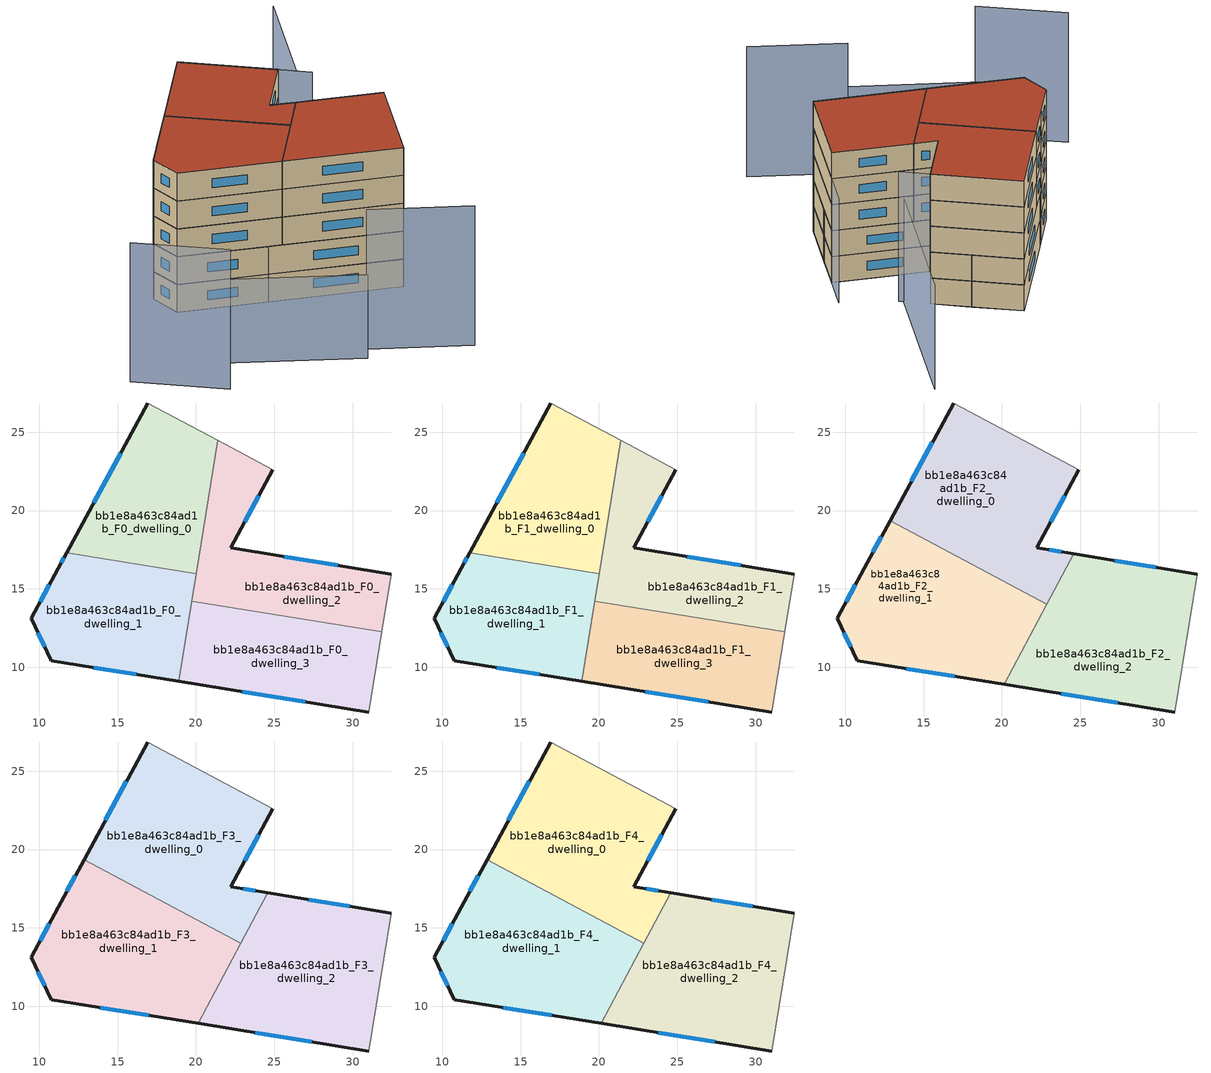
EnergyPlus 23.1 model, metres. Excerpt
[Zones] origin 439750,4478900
bb1e8a463c84ad1b_F0_dwelling_0
 floor ground (EU_floor_Construction): 20.02,15.98 21.39,24.47 16.92,26.86 11.76,17.31 z0
 wall outside (EU_wall_Construction): 11.76,17.31 16.92,26.86 z0:3
 wall adiabatic (EU_wall_Construction): 16.92,26.86 21.39,24.47 z0:3
 wall to bb1e8a463c84ad1b_F0_dwelling_1 (EU_wall_Construction): 20.02,15.98 11.76,17.31 z0:3
 wall to bb1e8a463c84ad1b_F0_dwelling_2 (EU_wall_Construction): 21.39,24.47 20.02,15.98 z0:3
 window (EU_Window_Construction): 13.48,20.5 15.19,23.67 z1:2
bb1e8a463c84ad1b_F0_dwelling_1
 floor ground (EU_floor_Construction): 18.91,9.11 20.02,15.98 11.76,17.31 11.23,16.32 9.51,13.12 10.76,10.42 z0
 wall outside (EU_wall_Construction): 18.91,9.11 10.76,10.42 9.51,13.12 11.23,16.32 11.76,17.31 z0:3
 wall to bb1e8a463c84ad1b_F0_dwelling_3 (EU_wall_Construction): 19.74,14.22 18.91,9.11 z0:3
 wall to bb1e8a463c84ad1b_F0_dwelling_2 (EU_wall_Construction): 20.02,15.98 19.74,14.22 z0:3
 window (EU_Window_Construction): 10.34,11.32 9.93,12.22 / 10.08,14.19 10.65,15.25 / 11.41,16.65 11.58,16.98 / 16.19,9.55 13.49,9.98 z1:2
bb1e8a463c84ad1b_F0_dwelling_2
 floor ground (EU_floor_Construction): 31.85,12.26 32.45,15.94 22.23,17.61 24.9,22.6 21.39,24.47 19.74,14.22 z0
 wall outside (EU_wall_Construction): 24.9,22.6 22.23,17.61 32.45,15.94 z0:3
 wall adiabatic (EU_wall_Construction): 32.45,15.94 31.85,12.26 / 21.39,24.47 24.9,22.6 z0:3
 wall to bb1e8a463c84ad1b_F0_dwelling_3 (EU_wall_Construction): 31.85,12.26 19.74,14.22 z0:3
 window (EU_Window_Construction): 24.01,20.93 23.12,19.28 / 25.64,17.05 29.03,16.5 z1:2
bb1e8a463c84ad1b_F0_dwelling_3
 floor ground (EU_floor_Construction): 31.02,7.15 31.85,12.26 19.74,14.22 18.91,9.11 z0
 wall outside (EU_wall_Construction): 31.02,7.15 18.91,9.11 z0:3
 wall adiabatic (EU_wall_Construction): 31.85,12.26 31.02,7.15 z0:3
 window (EU_Window_Construction): 26.97,7.8 22.96,8.45 z1:2
bb1e8a463c84ad1b_F1_dwelling_0
 floor to bb1e8a463c84ad1b_F0_dwelling_0 (EU_floor_Construction): 20.02,15.98 21.39,24.47 16.92,26.86 11.76,17.31 z3
 wall outside (EU_wall_Construction): 11.76,17.31 16.92,26.86 z3:6
 wall adiabatic (EU_wall_Construction): 16.92,26.86 21.39,24.47 z3:6
 wall to bb1e8a463c84ad1b_F1_dwelling_1 (EU_wall_Construction): 20.02,15.98 11.76,17.31 z3:6
 wall to bb1e8a463c84ad1b_F1_dwelling_2 (EU_wall_Construction): 21.39,24.47 20.02,15.98 z3:6
 window (EU_Window_Construction): 13.48,20.5 15.19,23.67 z4:5
bb1e8a463c84ad1b_F1_dwelling_1
 floor to bb1e8a463c84ad1b_F0_dwelling_1 (EU_floor_Construction): 18.91,9.11 20.02,15.98 11.76,17.31 11.23,16.32 9.51,13.12 10.76,10.42 z3
 wall outside (EU_wall_Construction): 18.91,9.11 10.76,10.42 9.51,13.12 11.23,16.32 11.76,17.31 z3:6
 wall to bb1e8a463c84ad1b_F1_dwelling_3 (EU_wall_Construction): 19.74,14.22 18.91,9.11 z3:6
 wall to bb1e8a463c84ad1b_F1_dwelling_2 (EU_wall_Construction): 20.02,15.98 19.74,14.22 z3:6
 window (EU_Window_Construction): 10.34,11.32 9.93,12.22 / 10.08,14.19 10.65,15.25 / 11.41,16.65 11.58,16.98 / 16.19,9.55 13.49,9.98 z4:5
bb1e8a463c84ad1b_F1_dwelling_2
 floor to bb1e8a463c84ad1b_F0_dwelling_2 (EU_floor_Construction): 31.85,12.26 32.45,15.94 22.23,17.61 24.9,22.6 21.39,24.47 19.74,14.22 z3
 wall outside (EU_wall_Construction): 24.9,22.6 22.23,17.61 32.45,15.94 z3:6
 wall adiabatic (EU_wall_Construction): 32.45,15.94 31.85,12.26 / 21.39,24.47 24.9,22.6 z3:6
 wall to bb1e8a463c84ad1b_F1_dwelling_3 (EU_wall_Construction): 31.85,12.26 19.74,14.22 z3:6
 window (EU_Window_Construction): 24.01,20.93 23.12,19.28 / 25.64,17.05 29.03,16.5 z4:5
bb1e8a463c84ad1b_F1_dwelling_3
 floor to bb1e8a463c84ad1b_F0_dwelling_3 (EU_floor_Construction): 31.02,7.15 31.85,12.26 19.74,14.22 18.91,9.11 z3
 wall outside (EU_wall_Construction): 31.02,7.15 18.91,9.11 z3:6
 wall adiabatic (EU_wall_Construction): 31.85,12.26 31.02,7.15 z3:6
 window (EU_Window_Construction): 26.97,7.8 22.96,8.45 z4:5
bb1e8a463c84ad1b_F2_dwelling_0
 floor to bb1e8a463c84ad1b_F1_dwelling_0 (EU_floor_Construction): 20.02,15.98 21.39,24.47 16.92,26.86 12.86,19.35 18.82,16.17 z6
 floor to bb1e8a463c84ad1b_F1_dwelling_1 (EU_floor_Construction): 19.95,15.57 20.02,15.98 18.82,16.17 z6
 floor to bb1e8a463c84ad1b_F1_dwelling_2 (EU_floor_Construction): 22.86,14.01 24.58,17.23 22.23,17.61 20.02,15.98 19.95,15.57 z6; 22.23,17.61 24.9,22.6 21.39,24.47 20.02,15.98 z6
 wall outside (EU_wall_Construction): 24.9,22.6 22.23,17.61 24.58,17.23 / 12.86,19.35 16.92,26.86 z6:9
 wall adiabatic (EU_wall_Construction): 16.92,26.86 24.9,22.6 z6:9
 wall to bb1e8a463c84ad1b_F2_dwelling_2 (EU_wall_Construction): 24.58,17.23 22.86,14.01 z6:9
 wall to bb1e8a463c84ad1b_F2_dwelling_1 (EU_wall_Construction): 22.86,14.01 12.86,19.35 z6:9
 window (EU_Window_Construction): 24.01,20.93 23.12,19.28 / 23.01,17.48 23.79,17.36 / 14.22,21.86 15.56,24.35 z7:8
bb1e8a463c84ad1b_F2_dwelling_1
 floor to bb1e8a463c84ad1b_F1_dwelling_0 (EU_floor_Construction): 18.82,16.17 14.15,18.66 12.34,17.22 z6; 14.15,18.66 12.86,19.35 11.76,17.31 12.34,17.22 z6
 floor to bb1e8a463c84ad1b_F1_dwelling_3 (EU_floor_Construction): 20.14,8.91 22.71,13.74 19.74,14.22 18.91,9.11 z6
 floor to bb1e8a463c84ad1b_F1_dwelling_2 (EU_floor_Construction): 22.71,13.74 22.86,14.01 19.74,14.22 z6; 22.86,14.01 19.95,15.57 19.74,14.22 z6
 floor to bb1e8a463c84ad1b_F1_dwelling_1 (EU_floor_Construction): 19.42,15.85 18.82,16.17 12.34,17.22 11.23,16.32 9.51,13.12 10.76,10.42 z6; 18.91,9.11 19.95,15.57 19.42,15.85 10.76,10.42 z6; 12.34,17.22 11.76,17.31 11.23,16.32 z6
 wall outside (EU_wall_Construction): 20.14,8.91 10.76,10.42 9.51,13.12 11.23,16.32 12.86,19.35 z6:9
 wall to bb1e8a463c84ad1b_F2_dwelling_2 (EU_wall_Construction): 22.86,14.01 20.14,8.91 z6:9
 window (EU_Window_Construction): 17,9.42 13.9,9.92 / 10.34,11.32 9.93,12.22 / 10.08,14.19 10.65,15.25 / 11.77,17.34 12.32,18.34 z7:8
bb1e8a463c84ad1b_F2_dwelling_2
 floor to bb1e8a463c84ad1b_F1_dwelling_2 (EU_floor_Construction): 31.85,12.26 32.45,15.94 24.58,17.23 22.71,13.74 z6
 floor to bb1e8a463c84ad1b_F1_dwelling_3 (EU_floor_Construction): 31.02,7.15 31.85,12.26 22.71,13.74 20.14,8.91 z6
 wall outside (EU_wall_Construction): 24.58,17.23 32.45,15.94 / 31.02,7.15 20.14,8.91 z6:9
 wall adiabatic (EU_wall_Construction): 32.45,15.94 31.02,7.15 z6:9
 window (EU_Window_Construction): 27.21,16.8 29.82,16.37 / 27.38,7.74 23.78,8.32 z7:8
bb1e8a463c84ad1b_F3_dwelling_0
 floor to bb1e8a463c84ad1b_F2_dwelling_0 (EU_floor_Construction): 22.86,14.01 24.58,17.23 22.23,17.61 24.9,22.6 16.92,26.86 12.86,19.35 z9
 wall outside (EU_wall_Construction): 24.9,22.6 22.23,17.61 24.58,17.23 / 12.86,19.35 16.92,26.86 z9:12
 wall adiabatic (EU_wall_Construction): 16.92,26.86 24.9,22.6 z9:12
 wall to bb1e8a463c84ad1b_F3_dwelling_2 (EU_wall_Construction): 24.58,17.23 22.86,14.01 z9:12
 wall to bb1e8a463c84ad1b_F3_dwelling_1 (EU_wall_Construction): 22.86,14.01 12.86,19.35 z9:12
 window (EU_Window_Construction): 24.01,20.93 23.12,19.28 / 23.01,17.48 23.79,17.36 / 14.22,21.86 15.56,24.35 z10:11
bb1e8a463c84ad1b_F3_dwelling_1
 floor to bb1e8a463c84ad1b_F2_dwelling_1 (EU_floor_Construction): 20.14,8.91 22.86,14.01 12.86,19.35 11.23,16.32 9.51,13.12 10.76,10.42 z9
 wall outside (EU_wall_Construction): 20.14,8.91 10.76,10.42 9.51,13.12 11.23,16.32 12.86,19.35 z9:12
 wall to bb1e8a463c84ad1b_F3_dwelling_2 (EU_wall_Construction): 22.86,14.01 20.14,8.91 z9:12
 window (EU_Window_Construction): 17,9.42 13.9,9.92 / 10.34,11.32 9.93,12.22 / 10.08,14.19 10.65,15.25 / 11.77,17.34 12.32,18.34 z10:11
bb1e8a463c84ad1b_F3_dwelling_2
 floor to bb1e8a463c84ad1b_F2_dwelling_2 (EU_floor_Construction): 31.02,7.15 32.45,15.94 24.58,17.23 20.14,8.91 z9
 wall outside (EU_wall_Construction): 24.58,17.23 32.45,15.94 / 31.02,7.15 20.14,8.91 z9:12
 wall adiabatic (EU_wall_Construction): 32.45,15.94 31.02,7.15 z9:12
 window (EU_Window_Construction): 27.21,16.8 29.82,16.37 / 27.38,7.74 23.78,8.32 z10:11
bb1e8a463c84ad1b_F4_dwelling_0
 floor to bb1e8a463c84ad1b_F3_dwelling_0 (EU_floor_Construction): 22.86,14.01 24.58,17.23 22.23,17.61 24.9,22.6 16.92,26.86 12.86,19.35 z12
 wall outside (EU_wall_Construction): 24.9,22.6 22.23,17.61 24.58,17.23 / 12.86,19.35 16.92,26.86 z12:15
 wall adiabatic (EU_wall_Construction): 16.92,26.86 24.9,22.6 z12:15
 wall to bb1e8a463c84ad1b_F4_dwelling_2 (EU_wall_Construction): 24.58,17.23 22.86,14.01 z12:15
 wall to bb1e8a463c84ad1b_F4_dwelling_1 (EU_wall_Construction): 22.86,14.01 12.86,19.35 z12:15
 window (EU_Window_Construction): 24.01,20.93 23.12,19.28 / 23.01,17.48 23.79,17.36 / 14.22,21.86 15.56,24.35 z13:14
 roof outside (EU_roof_Construction): 24.9,22.6 22.23,17.61 24.58,17.23 22.86,14.01 12.86,19.35 16.92,26.86 z15
bb1e8a463c84ad1b_F4_dwelling_1
 floor to bb1e8a463c84ad1b_F3_dwelling_1 (EU_floor_Construction): 20.14,8.91 22.86,14.01 12.86,19.35 11.23,16.32 9.51,13.12 10.76,10.42 z12
 wall outside (EU_wall_Construction): 20.14,8.91 10.76,10.42 9.51,13.12 11.23,16.32 12.86,19.35 z12:15
 wall to bb1e8a463c84ad1b_F4_dwelling_2 (EU_wall_Construction): 22.86,14.01 20.14,8.91 z12:15
 window (EU_Window_Construction): 17,9.42 13.9,9.92 / 10.34,11.32 9.93,12.22 / 10.08,14.19 10.65,15.25 / 11.77,17.34 12.32,18.34 z13:14
 roof outside (EU_roof_Construction): 22.86,14.01 20.14,8.91 10.76,10.42 9.51,13.12 11.23,16.32 12.86,19.35 z15
bb1e8a463c84ad1b_F4_dwelling_2
 floor to bb1e8a463c84ad1b_F3_dwelling_2 (EU_floor_Construction): 31.02,7.15 32.45,15.94 24.58,17.23 20.14,8.91 z12
 wall outside (EU_wall_Construction): 24.58,17.23 32.45,15.94 / 31.02,7.15 20.14,8.91 z12:15
 wall adiabatic (EU_wall_Construction): 32.45,15.94 31.02,7.15 z12:15
 window (EU_Window_Construction): 27.21,16.8 29.82,16.37 / 27.38,7.74 23.78,8.32 z13:14
 roof outside (EU_roof_Construction): 32.45,15.94 31.02,7.15 20.14,8.91 24.58,17.23 z15
shading: 24.51,-0.85 33.72,-3.66 / 3.01,1.68 10.93,-2.48 / 27.58,21.14 16.92,26.86 z0:15; 9.05,2.37 24.09,-2.22 z0:9; 26.98,20.24 29.53,36.19 / 31.02,7.15 32.99,19.32 z0:12
[Building]
EU S2 Campaign: North Axis=0; Terrain=City; Solar Distribution=FullExterior
[Site:Location]
Madrid: Latitude=40.5; Longitude=-3.5; Time Zone=1; Elevation=609
[SizingPeriod:WeatherFileDays]
AnnualSizingPeriod: Begin Month=1; Begin Day of Month=1; End Month=12; End Day of Month=31; Day of Week for Start Day=Monday; Use Weather File Daylight Saving Period=No; Use Weather File Rain and Snow Indicators=No
[MATERIAL]
EU_InternalMass_Material: Roughness=MediumRough; Thickness=0.1; Conductivity=1; Density=1800; Specific Heat=900; Thermal Absorptance=0.9; Solar Absorptance=0.7; Visible Absorptance=0.7
[MATERIAL:NOMASS] Roughness=MediumRough; Thermal Absorptance=0.9; Solar Absorptance=0.7; Visible Absorptance=0.7
Name | Thermal Resistance
EU_wall_NoMass | 0.459673
EU_roof_NoMass | 0.495815
EU_floor_NoMass | 0.788942
[WINDOWMATERIAL:SIMPLEGLAZINGSYSTEM]
EU_Window_SimpleGlazing: UFactor=4.26103; Solar Heat Gain Coefficient=0.85; Visible Transmittance=0.85
[CONSTRUCTION]
EU_wall_Construction: EU_wall_NoMass
EU_roof_Construction: EU_roof_NoMass
EU_floor_Construction: EU_floor_NoMass
EU_InternalMass_Construction: EU_InternalMass_Material
EU_Window_Construction: EU_Window_SimpleGlazing
[ZONE] Type=1; Multiplier=1; Ceiling Height=autocalculate; Floor Area=autocalculate; Part of Total Floor Area=Yes
Name | Volume
bb1e8a463c84ad1b_F0_dwelling_0; bb1e8a463c84ad1b_F1_dwelling_0 | 190.552
bb1e8a463c84ad1b_F2_dwelling_0 | 254.057
bb1e8a463c84ad1b_F3_dwelling_0; bb1e8a463c84ad1b_F4_dwelling_0 | 254.06
bb1e8a463c84ad1b_F0_dwelling_1 | 190.545
bb1e8a463c84ad1b_F1_dwelling_1 | 190.544
bb1e8a463c84ad1b_F2_dwelling_1 | 254.053
bb1e8a463c84ad1b_F3_dwelling_1; bb1e8a463c84ad1b_F4_dwelling_1 | 254.054
bb1e8a463c84ad1b_F0_dwelling_2 | 190.532
bb1e8a463c84ad1b_F1_dwelling_2 | 190.531
bb1e8a463c84ad1b_F2_dwelling_2; bb1e8a463c84ad1b_F3_dwelling_2; bb1e8a463c84ad1b_F4_dwelling_2 | 254.052
bb1e8a463c84ad1b_F0_dwelling_3; bb1e8a463c84ad1b_F1_dwelling_3 | 190.559
[INTERNALMASS] Construction=EU_InternalMass_Construction
Name | Zone or ZoneList | Surface Area
bb1e8a463c84ad1b_F0_dwelling_0_EU_InternalMass | bb1e8a463c84ad1b_F0_dwelling_0 | 63.5168
bb1e8a463c84ad1b_F0_dwelling_1_EU_InternalMass | bb1e8a463c84ad1b_F0_dwelling_1 | 63.5151
bb1e8a463c84ad1b_F0_dwelling_2_EU_InternalMass | bb1e8a463c84ad1b_F0_dwelling_2 | 63.5108
bb1e8a463c84ad1b_F0_dwelling_3_EU_InternalMass | bb1e8a463c84ad1b_F0_dwelling_3 | 63.5181
bb1e8a463c84ad1b_F1_dwelling_0_EU_InternalMass | bb1e8a463c84ad1b_F1_dwelling_0 | 63.5168
bb1e8a463c84ad1b_F1_dwelling_1_EU_InternalMass | bb1e8a463c84ad1b_F1_dwelling_1 | 63.5151
bb1e8a463c84ad1b_F1_dwelling_2_EU_InternalMass | bb1e8a463c84ad1b_F1_dwelling_2 | 63.5108
bb1e8a463c84ad1b_F1_dwelling_3_EU_InternalMass | bb1e8a463c84ad1b_F1_dwelling_3 | 63.5181
bb1e8a463c84ad1b_F2_dwelling_0_EU_InternalMass | bb1e8a463c84ad1b_F2_dwelling_0 | 84.686
bb1e8a463c84ad1b_F2_dwelling_1_EU_InternalMass | bb1e8a463c84ad1b_F2_dwelling_1 | 84.6836
bb1e8a463c84ad1b_F2_dwelling_2_EU_InternalMass | bb1e8a463c84ad1b_F2_dwelling_2 | 84.684
bb1e8a463c84ad1b_F3_dwelling_0_EU_InternalMass | bb1e8a463c84ad1b_F3_dwelling_0 | 84.686
bb1e8a463c84ad1b_F3_dwelling_1_EU_InternalMass | bb1e8a463c84ad1b_F3_dwelling_1 | 84.6836
bb1e8a463c84ad1b_F3_dwelling_2_EU_InternalMass | bb1e8a463c84ad1b_F3_dwelling_2 | 84.684
bb1e8a463c84ad1b_F4_dwelling_0_EU_InternalMass | bb1e8a463c84ad1b_F4_dwelling_0 | 84.686
bb1e8a463c84ad1b_F4_dwelling_1_EU_InternalMass | bb1e8a463c84ad1b_F4_dwelling_1 | 84.6836
bb1e8a463c84ad1b_F4_dwelling_2_EU_InternalMass | bb1e8a463c84ad1b_F4_dwelling_2 | 84.684
[OTHEREQUIPMENT] Fuel Type=Electricity; Design Level Calculation Method=Watts/Area; Power per Zone Floor Area=1; Fraction Latent=0; Fraction Radiant=0; Fraction Lost=0; Carbon Dioxide Generation Rate=0; EndUse Subcategory=EU_Step8_InternalGains
Name | Zone or ZoneList or Space or SpaceList | Schedule
EU_Step8_InternalGain_bb1e8a463c84ad1b_F0_dwelling_0_f000 | bb1e8a463c84ad1b_F0_dwelling_0 | EU_Step8_GainSchedule_bb1e8a463c84ad1b_F0_dwelling_0_f000
EU_Step8_InternalGain_bb1e8a463c84ad1b_F0_dwelling_1_f000 | bb1e8a463c84ad1b_F0_dwelling_1 | EU_Step8_GainSchedule_bb1e8a463c84ad1b_F0_dwelling_1_f000
EU_Step8_InternalGain_bb1e8a463c84ad1b_F0_dwelling_2_f000 | bb1e8a463c84ad1b_F0_dwelling_2 | EU_Step8_GainSchedule_bb1e8a463c84ad1b_F0_dwelling_2_f000
EU_Step8_InternalGain_bb1e8a463c84ad1b_F0_dwelling_3_f000 | bb1e8a463c84ad1b_F0_dwelling_3 | EU_Step8_GainSchedule_bb1e8a463c84ad1b_F0_dwelling_3_f000
EU_Step8_InternalGain_bb1e8a463c84ad1b_F1_dwelling_0_f000 | bb1e8a463c84ad1b_F1_dwelling_0 | EU_Step8_GainSchedule_bb1e8a463c84ad1b_F1_dwelling_0_f000
EU_Step8_InternalGain_bb1e8a463c84ad1b_F1_dwelling_1_f000 | bb1e8a463c84ad1b_F1_dwelling_1 | EU_Step8_GainSchedule_bb1e8a463c84ad1b_F1_dwelling_1_f000
EU_Step8_InternalGain_bb1e8a463c84ad1b_F1_dwelling_2_f000 | bb1e8a463c84ad1b_F1_dwelling_2 | EU_Step8_GainSchedule_bb1e8a463c84ad1b_F1_dwelling_2_f000
EU_Step8_InternalGain_bb1e8a463c84ad1b_F1_dwelling_3_f000 | bb1e8a463c84ad1b_F1_dwelling_3 | EU_Step8_GainSchedule_bb1e8a463c84ad1b_F1_dwelling_3_f000
EU_Step8_InternalGain_bb1e8a463c84ad1b_F2_dwelling_0_f000 | bb1e8a463c84ad1b_F2_dwelling_0 | EU_Step8_GainSchedule_bb1e8a463c84ad1b_F2_dwelling_0_f000
EU_Step8_InternalGain_bb1e8a463c84ad1b_F2_dwelling_1_f000 | bb1e8a463c84ad1b_F2_dwelling_1 | EU_Step8_GainSchedule_bb1e8a463c84ad1b_F2_dwelling_1_f000
EU_Step8_InternalGain_bb1e8a463c84ad1b_F2_dwelling_2_f000 | bb1e8a463c84ad1b_F2_dwelling_2 | EU_Step8_GainSchedule_bb1e8a463c84ad1b_F2_dwelling_2_f000
EU_Step8_InternalGain_bb1e8a463c84ad1b_F3_dwelling_0_f000 | bb1e8a463c84ad1b_F3_dwelling_0 | EU_Step8_GainSchedule_bb1e8a463c84ad1b_F3_dwelling_0_f000
EU_Step8_InternalGain_bb1e8a463c84ad1b_F3_dwelling_1_f000 | bb1e8a463c84ad1b_F3_dwelling_1 | EU_Step8_GainSchedule_bb1e8a463c84ad1b_F3_dwelling_1_f000
EU_Step8_InternalGain_bb1e8a463c84ad1b_F3_dwelling_2_f000 | bb1e8a463c84ad1b_F3_dwelling_2 | EU_Step8_GainSchedule_bb1e8a463c84ad1b_F3_dwelling_2_f000
EU_Step8_InternalGain_bb1e8a463c84ad1b_F4_dwelling_0_f000 | bb1e8a463c84ad1b_F4_dwelling_0 | EU_Step8_GainSchedule_bb1e8a463c84ad1b_F4_dwelling_0_f000
EU_Step8_InternalGain_bb1e8a463c84ad1b_F4_dwelling_1_f000 | bb1e8a463c84ad1b_F4_dwelling_1 | EU_Step8_GainSchedule_bb1e8a463c84ad1b_F4_dwelling_1_f000
EU_Step8_InternalGain_bb1e8a463c84ad1b_F4_dwelling_2_f000 | bb1e8a463c84ad1b_F4_dwelling_2 | EU_Step8_GainSchedule_bb1e8a463c84ad1b_F4_dwelling_2_f000
[ZONEVENTILATION:DESIGNFLOWRATE] Schedule=EU_AlwaysOn; Design Flow Rate Calculation Method=AirChanges/Hour; Air Changes per Hour=0.719161; Ventilation Type=Natural; Fan Pressure Rise=0; Fan Total Efficiency=1; Constant Term Coefficient=1; Temperature Term Coefficient=0; Velocity Term Coefficient=0; Velocity Squared Term Coefficient=0; Minimum Indoor Temperature=-100; Maximum Indoor Temperature=100; Delta Temperature=-100; Minimum Outdoor Temperature=-100; Maximum Outdoor Temperature=100; Maximum Wind Speed=40
Name | Zone or ZoneList or Space or SpaceList
EU_ConstantAir_bb1e8a463c84ad1b_F0_dwelling_0 | bb1e8a463c84ad1b_F0_dwelling_0
EU_ConstantAir_bb1e8a463c84ad1b_F0_dwelling_1 | bb1e8a463c84ad1b_F0_dwelling_1
EU_ConstantAir_bb1e8a463c84ad1b_F0_dwelling_2 | bb1e8a463c84ad1b_F0_dwelling_2
EU_ConstantAir_bb1e8a463c84ad1b_F0_dwelling_3 | bb1e8a463c84ad1b_F0_dwelling_3
EU_ConstantAir_bb1e8a463c84ad1b_F1_dwelling_0 | bb1e8a463c84ad1b_F1_dwelling_0
EU_ConstantAir_bb1e8a463c84ad1b_F1_dwelling_1 | bb1e8a463c84ad1b_F1_dwelling_1
EU_ConstantAir_bb1e8a463c84ad1b_F1_dwelling_2 | bb1e8a463c84ad1b_F1_dwelling_2
EU_ConstantAir_bb1e8a463c84ad1b_F1_dwelling_3 | bb1e8a463c84ad1b_F1_dwelling_3
EU_ConstantAir_bb1e8a463c84ad1b_F2_dwelling_0 | bb1e8a463c84ad1b_F2_dwelling_0
EU_ConstantAir_bb1e8a463c84ad1b_F2_dwelling_1 | bb1e8a463c84ad1b_F2_dwelling_1
EU_ConstantAir_bb1e8a463c84ad1b_F2_dwelling_2 | bb1e8a463c84ad1b_F2_dwelling_2
EU_ConstantAir_bb1e8a463c84ad1b_F3_dwelling_0 | bb1e8a463c84ad1b_F3_dwelling_0
EU_ConstantAir_bb1e8a463c84ad1b_F3_dwelling_1 | bb1e8a463c84ad1b_F3_dwelling_1
EU_ConstantAir_bb1e8a463c84ad1b_F3_dwelling_2 | bb1e8a463c84ad1b_F3_dwelling_2
EU_ConstantAir_bb1e8a463c84ad1b_F4_dwelling_0 | bb1e8a463c84ad1b_F4_dwelling_0
EU_ConstantAir_bb1e8a463c84ad1b_F4_dwelling_1 | bb1e8a463c84ad1b_F4_dwelling_1
EU_ConstantAir_bb1e8a463c84ad1b_F4_dwelling_2 | bb1e8a463c84ad1b_F4_dwelling_2
[HVACTEMPLATE:THERMOSTAT] Constant Heating Setpoint=20; Constant Cooling Setpoint=50
EU_HeatOnly_bb1e8a463c84ad1b_F0_dwelling_0; EU_HeatOnly_bb1e8a463c84ad1b_F0_dwelling_1; EU_HeatOnly_bb1e8a463c84ad1b_F0_dwelling_2; EU_HeatOnly_bb1e8a463c84ad1b_F0_dwelling_3; EU_HeatOnly_bb1e8a463c84ad1b_F1_dwelling_0; EU_HeatOnly_bb1e8a463c84ad1b_F1_dwelling_1; EU_HeatOnly_bb1e8a463c84ad1b_F1_dwelling_2; EU_HeatOnly_bb1e8a463c84ad1b_F1_dwelling_3; EU_HeatOnly_bb1e8a463c84ad1b_F2_dwelling_0; EU_HeatOnly_bb1e8a463c84ad1b_F2_dwelling_1; EU_HeatOnly_bb1e8a463c84ad1b_F2_dwelling_2; EU_HeatOnly_bb1e8a463c84ad1b_F3_dwelling_0; EU_HeatOnly_bb1e8a463c84ad1b_F3_dwelling_1; EU_HeatOnly_bb1e8a463c84ad1b_F3_dwelling_2; EU_HeatOnly_bb1e8a463c84ad1b_F4_dwelling_0; EU_HeatOnly_bb1e8a463c84ad1b_F4_dwelling_1; EU_HeatOnly_bb1e8a463c84ad1b_F4_dwelling_2
[HVACTEMPLATE:ZONE:IDEALLOADSAIRSYSTEM] System Availability Schedule=EU_AlwaysOn; Maximum Heating Supply Air Temperature=50; Minimum Cooling Supply Air Temperature=13; Maximum Heating Supply Air Humidity Ratio=0.0156; Minimum Cooling Supply Air Humidity Ratio=0.0077; Heating Limit=NoLimit; Cooling Limit=NoLimit; Heating Availability Schedule=EU_AlwaysOn; Cooling Availability Schedule=EU_CoolingOff; Dehumidification Control Type=ConstantSensibleHeatRatio; Cooling Sensible Heat Ratio=0.7; Dehumidification Setpoint=60; Humidification Control Type=None; Humidification Setpoint=30; Outdoor Air Method=None; Outdoor Air Flow Rate per Person=0.00944; Outdoor Air Flow Rate per Zone Floor Area=0; Outdoor Air Flow Rate per Zone=0; Demand Controlled Ventilation Type=None; Outdoor Air Economizer Type=NoEconomizer; Heat Recovery Type=None; Sensible Heat Recovery Effectiveness=0.7; Latent Heat Recovery Effectiveness=0.65
Name | Template Thermostat
bb1e8a463c84ad1b_F0_dwelling_0 | EU_HeatOnly_bb1e8a463c84ad1b_F0_dwelling_0
bb1e8a463c84ad1b_F0_dwelling_1 | EU_HeatOnly_bb1e8a463c84ad1b_F0_dwelling_1
bb1e8a463c84ad1b_F0_dwelling_2 | EU_HeatOnly_bb1e8a463c84ad1b_F0_dwelling_2
bb1e8a463c84ad1b_F0_dwelling_3 | EU_HeatOnly_bb1e8a463c84ad1b_F0_dwelling_3
bb1e8a463c84ad1b_F1_dwelling_0 | EU_HeatOnly_bb1e8a463c84ad1b_F1_dwelling_0
bb1e8a463c84ad1b_F1_dwelling_1 | EU_HeatOnly_bb1e8a463c84ad1b_F1_dwelling_1
bb1e8a463c84ad1b_F1_dwelling_2 | EU_HeatOnly_bb1e8a463c84ad1b_F1_dwelling_2
bb1e8a463c84ad1b_F1_dwelling_3 | EU_HeatOnly_bb1e8a463c84ad1b_F1_dwelling_3
bb1e8a463c84ad1b_F2_dwelling_0 | EU_HeatOnly_bb1e8a463c84ad1b_F2_dwelling_0
bb1e8a463c84ad1b_F2_dwelling_1 | EU_HeatOnly_bb1e8a463c84ad1b_F2_dwelling_1
bb1e8a463c84ad1b_F2_dwelling_2 | EU_HeatOnly_bb1e8a463c84ad1b_F2_dwelling_2
bb1e8a463c84ad1b_F3_dwelling_0 | EU_HeatOnly_bb1e8a463c84ad1b_F3_dwelling_0
bb1e8a463c84ad1b_F3_dwelling_1 | EU_HeatOnly_bb1e8a463c84ad1b_F3_dwelling_1
bb1e8a463c84ad1b_F3_dwelling_2 | EU_HeatOnly_bb1e8a463c84ad1b_F3_dwelling_2
bb1e8a463c84ad1b_F4_dwelling_0 | EU_HeatOnly_bb1e8a463c84ad1b_F4_dwelling_0
bb1e8a463c84ad1b_F4_dwelling_1 | EU_HeatOnly_bb1e8a463c84ad1b_F4_dwelling_1
bb1e8a463c84ad1b_F4_dwelling_2 | EU_HeatOnly_bb1e8a463c84ad1b_F4_dwelling_2
[SIZING:ZONE] Zone Cooling Design Supply Air Temperature Input Method=SupplyAirTemperature; Zone Cooling Design Supply Air Temperature=13; Zone Heating Design Supply Air Temperature Input Method=SupplyAirTemperature; Zone Heating Design Supply Air Temperature=50; Zone Cooling Design Supply Air Humidity Ratio=0.008; Zone Heating Design Supply Air Humidity Ratio=0.008; Cooling Design Air Flow Method=DesignDay; Cooling Design Air Flow Rate=0; Cooling Minimum Air Flow per Zone Floor Area=0.000762; Cooling Minimum Air Flow=0; Cooling Minimum Air Flow Fraction=0.2; Heating Design Air Flow Method=DesignDay; Heating Design Air Flow Rate=0; Heating Maximum Air Flow per Zone Floor Area=0.002032; Heating Maximum Air Flow=0.141576; Heating Maximum Air Flow Fraction=0.3; Account for Dedicated Outdoor Air System=No; Dedicated Outdoor Air System Control Strategy=NeutralSupplyAir; Dedicated Outdoor Air Low Setpoint Temperature for Design=autosize; Dedicated Outdoor Air High Setpoint Temperature for Design=autosize; Zone Load Sizing Method=Sensible Load Only No Latent Load; Zone Latent Cooling Design Supply Air Humidity Ratio Input Method=HumidityRatioDifference; Zone Cooling Design Supply Air Humidity Ratio Difference=0.005; Zone Latent Heating Design Supply Air Humidity Ratio Input Method=HumidityRatioDifference; Zone Humidification Design Supply Air Humidity Ratio Difference=0.005
bb1e8a463c84ad1b_F0_dwelling_0; bb1e8a463c84ad1b_F0_dwelling_1; bb1e8a463c84ad1b_F0_dwelling_2; bb1e8a463c84ad1b_F0_dwelling_3; bb1e8a463c84ad1b_F1_dwelling_0; bb1e8a463c84ad1b_F1_dwelling_1; bb1e8a463c84ad1b_F1_dwelling_2; bb1e8a463c84ad1b_F1_dwelling_3; bb1e8a463c84ad1b_F2_dwelling_0; bb1e8a463c84ad1b_F2_dwelling_1; bb1e8a463c84ad1b_F2_dwelling_2; bb1e8a463c84ad1b_F3_dwelling_0; bb1e8a463c84ad1b_F3_dwelling_1; bb1e8a463c84ad1b_F3_dwelling_2; bb1e8a463c84ad1b_F4_dwelling_0; bb1e8a463c84ad1b_F4_dwelling_1; bb1e8a463c84ad1b_F4_dwelling_2
[SCHEDULE:CONSTANT]
Name | Hourly Value
EU_AlwaysOn | 1
EU_CoolingOff | 0
[SCHEDULE:FILE] Column Number=1; Rows to Skip at Top=0; Number of Hours of Data=8760; Column Separator=Comma; Interpolate to Timestep=No; Minutes per Item=60; Adjust Schedule for Daylight Savings=Yes
Name | File
EU_Step8_GainSchedule_bb1e8a463c84ad1b_F0_dwelling_0_f000 | ../../schedules/bb1e8a463c84ad1b/bb1e8a463c84ad1b_F0_dwelling_0_f000_gain.csv
EU_Step8_GainSchedule_bb1e8a463c84ad1b_F0_dwelling_1_f000 | ../../schedules/bb1e8a463c84ad1b/bb1e8a463c84ad1b_F0_dwelling_1_f000_gain.csv
EU_Step8_GainSchedule_bb1e8a463c84ad1b_F0_dwelling_2_f000 | ../../schedules/bb1e8a463c84ad1b/bb1e8a463c84ad1b_F0_dwelling_2_f000_gain.csv
EU_Step8_GainSchedule_bb1e8a463c84ad1b_F0_dwelling_3_f000 | ../../schedules/bb1e8a463c84ad1b/bb1e8a463c84ad1b_F0_dwelling_3_f000_gain.csv
EU_Step8_GainSchedule_bb1e8a463c84ad1b_F1_dwelling_0_f000 | ../../schedules/bb1e8a463c84ad1b/bb1e8a463c84ad1b_F1_dwelling_0_f000_gain.csv
EU_Step8_GainSchedule_bb1e8a463c84ad1b_F1_dwelling_1_f000 | ../../schedules/bb1e8a463c84ad1b/bb1e8a463c84ad1b_F1_dwelling_1_f000_gain.csv
EU_Step8_GainSchedule_bb1e8a463c84ad1b_F1_dwelling_2_f000 | ../../schedules/bb1e8a463c84ad1b/bb1e8a463c84ad1b_F1_dwelling_2_f000_gain.csv
EU_Step8_GainSchedule_bb1e8a463c84ad1b_F1_dwelling_3_f000 | ../../schedules/bb1e8a463c84ad1b/bb1e8a463c84ad1b_F1_dwelling_3_f000_gain.csv
EU_Step8_GainSchedule_bb1e8a463c84ad1b_F2_dwelling_0_f000 | ../../schedules/bb1e8a463c84ad1b/bb1e8a463c84ad1b_F2_dwelling_0_f000_gain.csv
EU_Step8_GainSchedule_bb1e8a463c84ad1b_F2_dwelling_1_f000 | ../../schedules/bb1e8a463c84ad1b/bb1e8a463c84ad1b_F2_dwelling_1_f000_gain.csv
EU_Step8_GainSchedule_bb1e8a463c84ad1b_F2_dwelling_2_f000 | ../../schedules/bb1e8a463c84ad1b/bb1e8a463c84ad1b_F2_dwelling_2_f000_gain.csv
EU_Step8_GainSchedule_bb1e8a463c84ad1b_F3_dwelling_0_f000 | ../../schedules/bb1e8a463c84ad1b/bb1e8a463c84ad1b_F3_dwelling_0_f000_gain.csv
EU_Step8_GainSchedule_bb1e8a463c84ad1b_F3_dwelling_1_f000 | ../../schedules/bb1e8a463c84ad1b/bb1e8a463c84ad1b_F3_dwelling_1_f000_gain.csv
EU_Step8_GainSchedule_bb1e8a463c84ad1b_F3_dwelling_2_f000 | ../../schedules/bb1e8a463c84ad1b/bb1e8a463c84ad1b_F3_dwelling_2_f000_gain.csv
EU_Step8_GainSchedule_bb1e8a463c84ad1b_F4_dwelling_0_f000 | ../../schedules/bb1e8a463c84ad1b/bb1e8a463c84ad1b_F4_dwelling_0_f000_gain.csv
EU_Step8_GainSchedule_bb1e8a463c84ad1b_F4_dwelling_1_f000 | ../../schedules/bb1e8a463c84ad1b/bb1e8a463c84ad1b_F4_dwelling_1_f000_gain.csv
EU_Step8_GainSchedule_bb1e8a463c84ad1b_F4_dwelling_2_f000 | ../../schedules/bb1e8a463c84ad1b/bb1e8a463c84ad1b_F4_dwelling_2_f000_gain.csv
